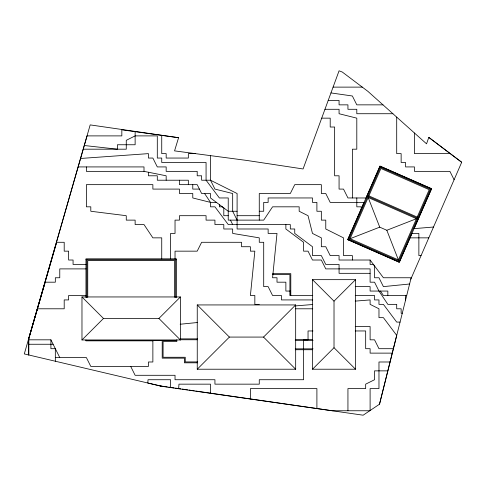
<?xml version="1.0" encoding="UTF-8"?>
<svg xmlns="http://www.w3.org/2000/svg" width="486" height="486" viewBox="0 0 486 486"><rect width="100%" height="100%" fill="white"/><g stroke="black" fill="none" stroke-linecap="round" stroke-linejoin="round"><path stroke-width="0.73" d="M178.635 388.733L178.963 384.159L210.505 384.159L210.505 393.296M410.804 279.177L461.7 162.269L428.798 137.41L426.544 143.826L367.932 91.38L342.308 72.049L339.07 70.804L303.076 168.964L246.858 160.453L174.547 150.873L178.581 137.708L90.183 124.896L24.3 353.923L161.911 386.334L363.145 415.196L379.505 404.2L396.704 335.395L383.405 317.656L378.971 317.656L378.971 308.792L370.107 304.358L370.107 299.923L355.242 301.113M379.505 404.2L411.162 277.755L383.405 277.755L370.107 260.022L339.07 260.022L339.07 255.593L330.207 255.593L325.772 246.724L321.337 246.724L321.337 237.854L312.474 233.426L308.039 215.693L299.169 211.258L299.169 206.823L272.573 206.823L263.704 220.122L228.238 220.122L228.238 197.954L219.368 197.954L206.07 180.221L206.07 162.488L161.735 162.488L161.735 158.053L157.3 158.053L157.3 135.892L135.132 135.892L126.269 140.32L126.269 149.19L83.264 149.19M85.967 264.457L73.07 264.457L73.07 260.022L68.635 260.022L68.635 251.159L64.201 251.159L64.201 242.289L56.698 242.289L28.735 338.687L28.741 354.968L28.735 338.687L87.049 135.892L121.834 135.892L121.834 129.817L178.581 137.708M28.735 338.687L45.174 282.19L55.331 282.19L55.331 277.755L59.766 277.755L59.766 268.892L85.967 268.892M361.365 208.597L364.087 202.389L330.207 202.389L325.772 193.525L321.337 193.525L321.337 184.656L294.741 184.656L290.306 193.525L259.269 193.525L259.269 220.122M414.558 227.497L431.55 188.714L379.973 166.127L347.745 239.616L399.304 262.252L431.556 188.768L380.003 166.139L366.019 197.978L347.94 197.954L343.505 189.09L339.07 189.09L339.07 175.792L334.641 175.792L334.641 127.022L330.207 127.022L330.207 118.153L321.708 118.153M348.559 239.975L380.811 166.498M350.084 238.705L368.169 197.504L416.478 218.706L398.392 259.913L350.084 238.705L379.73 227.15L386.832 230.267L416.478 218.706M368.838 195.986L380.909 168.478L429.217 189.686L417.146 217.187M398.49 261.893L430.742 188.416M81.976 339.957L103.482 318.458L158.898 318.458L180.403 296.952L180.403 339.957L81.976 339.957L81.976 296.952L180.403 296.952M197.249 369.22L229.392 337.077L263.527 337.077L295.67 304.935L295.67 369.22L197.249 369.22L197.249 304.935L295.67 304.935M355.521 369.22L334.016 347.715L334.016 301.168L355.521 279.663L312.516 279.663L312.516 369.22L355.521 369.22L355.521 279.663M312.516 369.22L334.016 347.715M409.595 284.006L383.405 286.625L378.971 277.755L374.542 277.755L374.542 265.933L373.43 264.457L370.107 264.457L370.107 260.022M180.178 324.241L197.468 322.51M413.677 228.681L433.506 227.029M295.415 305.901L312.735 304.515M80.627 158.466L148.437 153.625L148.437 158.053L152.871 158.053L157.3 166.923L166.169 166.923L166.169 171.358L197.201 171.358L197.201 175.792L201.635 175.792L201.635 180.221L210.505 180.221L237.101 193.525L237.101 228.991L268.138 228.991L268.138 233.426L277.002 233.426L272.573 277.755L277.002 277.755L277.002 282.19L285.871 282.19L285.871 291.059L290.306 291.059L290.306 295.494L312.759 295.494M333.086 87.122L362.289 87.122M328.208 100.42L339.07 100.42L339.07 104.855L347.94 104.855L347.94 109.289L356.803 109.289L356.803 113.724L392.901 113.724M382.992 104.855L356.803 104.855L352.374 95.991L330.96 92.929M324.958 109.289L339.07 109.289L339.07 113.724L356.803 118.153L356.803 149.19L352.374 149.19L352.374 197.954M195.305 153.625L188.337 153.625L188.337 158.053L166.169 158.053L166.169 153.625L161.735 153.625L161.735 135.363M450.255 153.625L414.443 153.625L414.443 132.994M78.222 166.923L144.002 166.923L144.002 171.358L166.169 175.792L166.169 180.221M144.002 171.358L86.368 171.358L86.368 166.923M199.418 189.09L192.772 189.09L192.772 184.656M216.416 202.389L210.505 202.389L192.772 197.954L192.772 193.525L179.468 193.525L179.468 189.09L152.871 189.09L152.871 184.656L86.368 184.656L86.368 206.823L90.803 206.823L90.803 211.258L126.269 215.693L126.269 220.122L135.132 220.122L135.132 224.556L144.002 224.556L152.871 237.854L161.735 237.854L161.735 258.825M237.101 211.258L228.238 211.258L210.505 197.954L210.505 193.525L201.635 193.525L197.201 184.656L179.468 184.656L179.468 180.221M259.269 211.258L263.704 211.258L263.704 202.389L268.138 202.389L268.138 197.954L312.474 197.954L312.474 202.389L316.902 202.389L316.902 211.258L321.337 211.258L321.337 220.122L325.772 220.122L325.772 228.991L343.505 237.854L343.505 255.593L352.374 255.593L352.374 260.022M228.238 215.693L223.803 215.693L223.803 207.929L222.327 206.823L219.368 206.823L219.368 204.606M237.101 215.693L259.269 215.693M410.02 237.854L428.792 237.854M421.07 255.593L418.871 255.593L418.871 233.426L411.964 233.426L399.346 262.221L347.776 239.634L361.238 208.895L361.238 206.823L356.803 206.823L356.803 197.954M85.967 259.712L176.412 259.712M370.107 273.326L339.07 273.326L339.07 264.457L325.772 264.457L321.337 255.593L312.474 255.593L312.474 246.724L294.741 233.426L294.741 228.991L290.306 228.991L290.306 224.556L228.238 224.556L214.934 206.823L210.505 206.823L210.505 202.389L204.594 193.525M272.61 273.673L290.798 273.673L290.798 295.506M272.531 274.56L289.911 274.56L289.911 295.561M355.242 286.625L370.107 286.625L370.107 291.059L387.84 291.059L387.84 295.494M85.967 295.494L68.635 295.494L68.635 299.923L64.201 299.923L64.201 308.792L37.434 308.792M355.236 295.494L374.542 295.494L374.542 299.923L378.971 299.923L378.971 304.358L383.405 304.358L396.704 322.09L400.063 322.09M406.721 295.494L383.405 295.494L380.447 291.059M312.771 299.923L281.437 299.923L281.437 295.494L272.573 295.494L268.138 286.625L263.704 286.625L263.704 242.289L259.269 242.289L259.269 237.854L232.673 233.426L232.673 228.991L223.803 228.991L223.803 224.556L214.934 224.556L214.934 220.122L206.07 220.122L206.07 215.693L179.468 215.693L179.468 220.122L175.033 220.122L175.033 233.426L170.604 233.426L170.604 258.825M259.269 304.358L254.84 304.358L254.84 295.494L250.405 295.494L254.84 251.159L250.405 251.159L250.405 246.724L241.536 246.724L241.536 242.289L201.635 242.289L197.201 251.159L175.033 251.159L175.033 258.825M295.488 308.792L312.747 308.792M402.28 313.227L401.138 313.227L401.138 308.792L396.704 308.792L396.704 304.358L387.84 304.358L378.971 291.059L374.542 282.19L370.107 282.19L370.107 268.892L325.772 268.892L321.337 260.022L312.474 260.022L308.039 251.159L303.604 251.159L303.604 242.289L285.871 228.991L285.871 224.556M355.242 326.525L370.107 326.525L370.107 339.823L374.542 339.823L378.971 348.693L393.381 348.693M312.978 330.96L308.039 330.96L308.039 339.823L303.604 339.823L303.604 379.724L259.269 379.724L259.269 384.159L214.934 384.159L214.934 379.724L175.033 379.724L175.033 375.295L135.132 375.295L130.704 366.426M355.248 330.96L365.672 330.96L365.672 348.693L370.107 348.693L370.107 353.128L392.275 353.128M180.434 338.87L197.614 338.87M295.281 339.538L312.455 339.538M28.735 339.823L50.902 339.823L59.766 357.556M179.808 339.757L197.638 339.757M85.979 340.4L176.418 340.4M295.257 340.425L313.075 340.425M175.95 340.643L162.209 340.643L162.209 358.158L184.37 358.158L184.37 362.811L197.662 362.811M153.047 340.838L85.967 340.838L85.967 339.957M28.735 344.258L53.12 344.258M295.257 348.845L313.075 348.845M295.281 349.732L312.455 349.732M55.331 357.556L86.368 357.556L90.803 366.426L148.437 366.426L148.437 361.991L152.871 361.991L152.871 340.394M197.699 361.924L185.257 361.924L185.257 357.271L163.089 357.271L163.089 341.53L176.837 341.53L176.837 339.757M390.058 361.991L378.971 361.991L378.971 388.593L370.107 388.593L370.107 410.518M387.84 370.861L374.542 370.861L374.542 379.724L365.672 384.159L365.672 388.593L347.94 388.593L347.94 410.761M369.743 410.761L332.242 410.761L195.797 391.036M84.309 145.514L117.399 149.19L117.399 144.755L135.132 144.755L135.132 131.67M159.809 385.835L167.312 386.917M168.806 387.135L174.055 387.895M175.555 388.114L180.804 388.867M182.305 389.086L187.553 389.845M189.048 390.064L194.297 390.823M162.069 386.352L147.805 383.011L148.042 379.724L170.604 379.724L170.604 387.579M380.453 167.312L430.389 189.23M367.258 195.165L418.817 217.795M367.714 196.332L417.644 218.25M348.912 239.161L398.848 261.079M428.804 137.398L461.7 162.269M312.516 279.663L334.016 301.168M263.527 337.077L295.67 369.22M197.249 304.935L229.392 337.077M158.898 318.458L180.403 339.957M81.976 296.952L103.482 318.458M454.094 179.735L449.908 171.358L414.443 171.358L414.443 166.923L405.573 166.923L405.573 162.488L401.138 162.488L401.138 153.625L396.704 153.625L396.704 117.126M237.101 220.122L232.673 211.258L232.673 193.525L214.934 189.09L210.505 180.221L210.505 155.635M230.455 220.122L232.673 224.556M386.832 230.267L398.392 259.913M368.169 197.504L379.73 227.15M405.573 295.494L405.573 300.069M316.902 408.562L316.902 388.593L250.405 388.593L250.405 399.018M188.337 184.656L188.337 180.221L157.3 180.221L157.3 175.792L148.437 175.792L148.437 172.244M176.412 297.56L176.412 258.825L85.967 258.825L85.967 297.56M175.525 259.712L175.525 297.56M174.638 297.304L174.638 260.593L87.741 260.593L87.741 297.304M86.854 259.712L86.854 297.56M55.331 361.232L55.331 348.693L50.902 348.693L50.902 339.823"/></g></svg>
